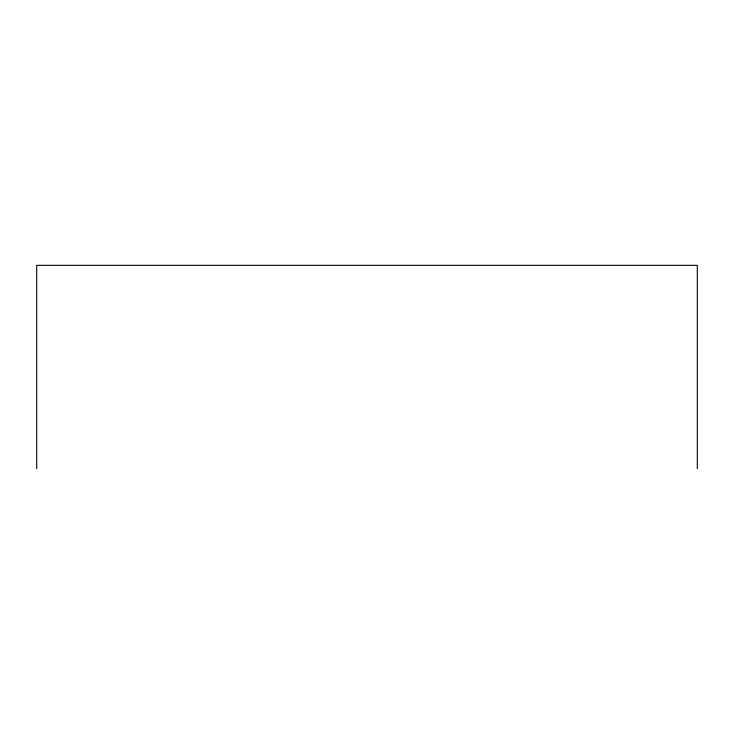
<?xml version="1.0" encoding="UTF-8"?>
<svg xmlns="http://www.w3.org/2000/svg" width="734" height="734" viewBox="0 0 734 734"><rect width="100%" height="100%" fill="white"/><g stroke="black" fill="none" stroke-linecap="round" stroke-linejoin="round"><path stroke-width="1.1" d="M697.3 468.659L697.3 265.341L36.7 265.341L36.7 468.659"/></g></svg>
